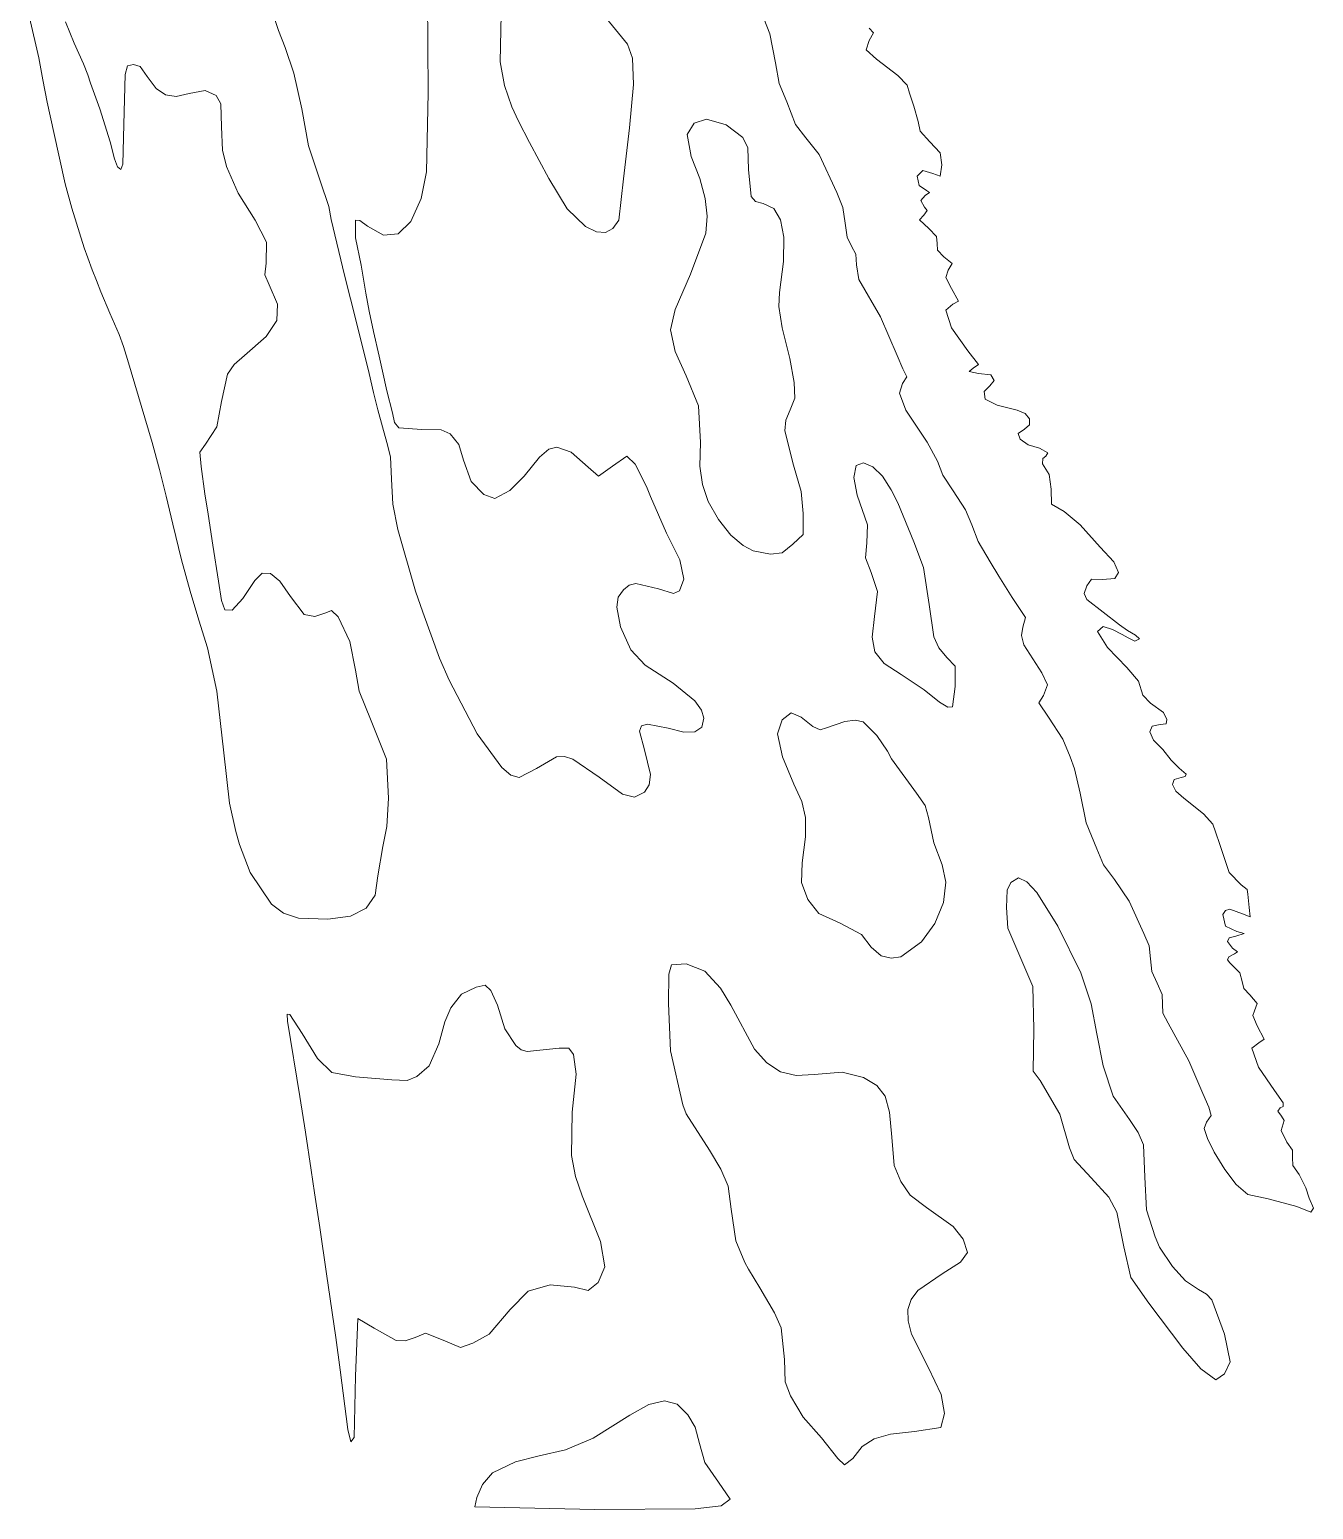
# Model space of a CAD drawing. Header units: inches. Extents: x 0.3 to 45.6, y 0.2 to 33.7.
# Drawn here: x 17.935 to 21.129, y 12.422 to 16.106 of the extents above; entities that cross this region are included whole.
import ezdxf

# ---------------------------------------------------------------- set-up
doc = ezdxf.new("R2010")
doc.units = ezdxf.units.IN
doc.header["$MEASUREMENT"] = 0

msp = doc.modelspace()

# ---------------------------------------------------------------- linework, layer by layer
at = {"color": 7, "linetype": 'Continuous', "lineweight": 15}
for p, q in [((18.9244, 16.2612), (18.9266, 15.9489)), ((19.1064, 16.0259), (19.1097, 16.1839)), ((17.9581, 16.036), (17.9353, 16.1362)), ((19.7773, 16.0957), (19.7543, 16.1528)), ((18.0243, 16.1251), (18.0463, 16.0723)), ((18.5546, 16.1037), (18.5464, 16.1288)), ((18.5708, 16.0612), (18.5546, 16.1037)), ((19.371, 16.1334), (19.4227, 16.0695)), ((20.0345, 16.0982), (20.0239, 16.0787)), ((20.0242, 16.1099), (20.0345, 16.0982)), ((18.0463, 16.0723), (18.0691, 16.0212)), ((18.5931, 15.9973), (18.5708, 16.0612)), ((19.4227, 16.0695), (19.4354, 16.0352)), ((19.7912, 16.0235), (19.7773, 16.0957)), ((20.0239, 16.0787), (20.0169, 16.0554)), ((17.9686, 15.9806), (17.9581, 16.036)), ((19.1166, 15.967), (19.1064, 16.0259)), ((19.4354, 16.0352), (19.4375, 15.9695)), ((20.0169, 16.0554), (20.0425, 16.0323)), ((20.0425, 16.0323), (20.095, 15.9916)), ((18.0691, 16.0212), (18.0798, 15.9934)), ((18.0798, 15.9934), (18.0869, 15.9723)), ((18.17, 15.8694), (18.173, 15.9945)), ((18.173, 15.9945), (18.1789, 16.0157)), ((18.1789, 16.0157), (18.1936, 16.0195)), ((18.1936, 16.0195), (18.2104, 16.0141)), ((18.2104, 16.0141), (18.2281, 15.9894)), ((18.2281, 15.9894), (18.25, 15.9598)), ((18.6128, 15.909), (18.5931, 15.9973)), ((19.8002, 15.9715), (19.7912, 16.0235)), ((20.095, 15.9916), (20.1186, 15.9673)), ((17.9793, 15.9252), (17.9686, 15.9806)), ((18.0869, 15.9723), (18.1099, 15.9084)), ((18.25, 15.9598), (18.2732, 15.9435)), ((18.3325, 15.9471), (18.3725, 15.9548)), ((18.3725, 15.9548), (18.3994, 15.942)), ((19.1354, 15.9139), (19.1166, 15.967)), ((19.4375, 15.9695), (19.4276, 15.8612)), ((19.819, 15.9258), (19.8002, 15.9715)), ((20.1186, 15.9673), (20.1242, 15.9476)), ((17.9957, 15.8501), (17.9793, 15.9252)), ((18.2732, 15.9435), (18.2999, 15.9395)), ((18.2999, 15.9395), (18.3325, 15.9471)), ((18.3994, 15.942), (18.4111, 15.921)), ((18.4111, 15.921), (18.4131, 15.8642)), ((18.9266, 15.9489), (18.9224, 15.7516)), ((19.1513, 15.8778), (19.1354, 15.9139)), ((19.8408, 15.87), (19.819, 15.9258)), ((20.1242, 15.9476), (20.1353, 15.9152)), ((20.1353, 15.9152), (20.1464, 15.8773)), ((18.1099, 15.9084), (18.136, 15.8264)), ((18.6289, 15.8163), (18.6128, 15.909)), ((19.1793, 15.8251), (19.1513, 15.8778)), ((19.589, 15.8729), (19.6198, 15.8834)), ((19.6198, 15.8834), (19.6686, 15.8691)), ((20.1464, 15.8773), (20.151, 15.853)), ((18.0241, 15.7223), (17.9957, 15.8501)), ((18.1674, 15.771), (18.17, 15.8694)), ((18.4131, 15.8642), (18.4155, 15.806)), ((19.4276, 15.8612), (19.4128, 15.7345)), ((19.5716, 15.8445), (19.589, 15.8729)), ((19.5816, 15.7899), (19.5716, 15.8445)), ((19.6686, 15.8691), (19.7099, 15.8371)), ((19.8665, 15.8366), (19.8408, 15.87)), ((20.151, 15.853), (20.1754, 15.8267)), ((18.136, 15.8264), (18.1464, 15.7844)), ((18.4155, 15.806), (18.425, 15.7654)), ((18.6583, 15.7299), (18.6289, 15.8163)), ((19.2268, 15.7355), (19.1793, 15.8251)), ((19.7099, 15.8371), (19.722, 15.8121)), ((19.722, 15.8121), (19.7242, 15.7575)), ((19.9001, 15.7951), (19.8665, 15.8366)), ((20.1754, 15.8267), (20.2005, 15.7993)), ((18.1464, 15.7844), (18.1539, 15.7642)), ((18.1623, 15.7581), (18.1674, 15.771)), ((19.6024, 15.7356), (19.5816, 15.7899)), ((19.9433, 15.7001), (19.9001, 15.7951)), ((20.2005, 15.7993), (20.2049, 15.7694)), ((20.2049, 15.7694), (20.2011, 15.7411)), ((18.1539, 15.7642), (18.1623, 15.7581)), ((18.425, 15.7654), (18.4539, 15.6989)), ((18.6797, 15.666), (18.6583, 15.7299)), ((18.9224, 15.7516), (18.9099, 15.6855)), ((19.2724, 15.6598), (19.2268, 15.7355)), ((19.4128, 15.7345), (19.4013, 15.6317)), ((19.6162, 15.6854), (19.6024, 15.7356)), ((19.7242, 15.7575), (19.7302, 15.6909)), ((20.158, 15.7555), (20.1431, 15.7415)), ((20.1431, 15.7415), (20.1483, 15.7179)), ((20.1828, 15.7475), (20.158, 15.7555)), ((20.2011, 15.7411), (20.1828, 15.7475)), ((18.0405, 15.6612), (18.0241, 15.7223)), ((18.4539, 15.6989), (18.4961, 15.6313)), ((19.9584, 15.6632), (19.9433, 15.7001)), ((20.1483, 15.7179), (20.1667, 15.7056)), ((20.1631, 15.6929), (20.1523, 15.6805)), ((20.1739, 15.7005), (20.1631, 15.6929)), ((20.1667, 15.7056), (20.1739, 15.7005)), ((18.0714, 15.5631), (18.0405, 15.6612)), ((18.6858, 15.6334), (18.6797, 15.666)), ((18.9099, 15.6855), (18.884, 15.6286)), ((19.3186, 15.616), (19.2724, 15.6598)), ((19.6214, 15.6413), (19.6162, 15.6854)), ((19.7302, 15.6909), (19.7412, 15.6785)), ((19.7412, 15.6785), (19.7606, 15.6729)), ((19.7606, 15.6729), (19.7867, 15.6604)), ((19.7867, 15.6604), (19.8037, 15.6327)), ((19.9644, 15.6245), (19.9584, 15.6632)), ((20.1523, 15.6805), (20.1616, 15.6637)), ((20.1616, 15.6637), (20.1682, 15.6559)), ((18.4961, 15.6313), (18.5251, 15.5772)), ((18.7189, 15.4945), (18.6858, 15.6334)), ((18.746, 15.6315), (18.7463, 15.5877)), ((18.7568, 15.6311), (18.746, 15.6315)), ((18.7759, 15.6169), (18.7568, 15.6311)), ((18.884, 15.6286), (18.8524, 15.5979)), ((19.4013, 15.6317), (19.3861, 15.6105)), ((19.6178, 15.5995), (19.6214, 15.6413)), ((19.8037, 15.6327), (19.8115, 15.589)), ((19.9693, 15.5897), (19.9644, 15.6245)), ((20.1602, 15.6444), (20.1492, 15.6322)), ((20.1492, 15.6322), (20.1728, 15.6112)), ((20.1682, 15.6559), (20.1602, 15.6444)), ((18.7463, 15.5877), (18.7601, 15.5195)), ((18.8161, 15.5939), (18.7759, 15.6169)), ((18.8524, 15.5979), (18.8161, 15.5939)), ((19.3457, 15.6028), (19.3186, 15.616)), ((19.3186, 15.616), (19.3186, 15.616)), ((19.3679, 15.6009), (19.3457, 15.6028)), ((19.3861, 15.6105), (19.3679, 15.6009)), ((19.5797, 15.4973), (19.6178, 15.5995)), ((19.8115, 15.589), (19.8106, 15.5286)), ((19.9803, 15.5671), (19.9693, 15.5897)), ((20.1728, 15.6112), (20.1917, 15.591)), ((20.1917, 15.591), (20.1931, 15.5738)), ((18.0799, 15.5381), (18.0714, 15.5631)), ((18.5251, 15.5772), (18.5241, 15.5245)), ((19.9907, 15.547), (19.9803, 15.5671)), ((19.9924, 15.5207), (19.9907, 15.547)), ((20.1931, 15.5738), (20.194, 15.5573)), ((20.194, 15.5573), (20.21, 15.5406)), ((18.0908, 15.5084), (18.0799, 15.5381)), ((18.5241, 15.5245), (18.5208, 15.4952)), ((18.7601, 15.5195), (18.7716, 15.4501)), ((19.8106, 15.5286), (19.8013, 15.4516)), ((19.9984, 15.4836), (19.9924, 15.5207)), ((20.21, 15.5406), (20.2302, 15.524)), ((20.2302, 15.524), (20.2206, 15.5073)), ((18.1018, 15.4812), (18.0908, 15.5084)), ((18.1124, 15.4534), (18.1018, 15.4812)), ((18.5208, 15.4952), (18.5313, 15.4707)), ((18.7337, 15.4362), (18.7189, 15.4945)), ((19.5412, 15.4094), (19.5797, 15.4973)), ((20.0521, 15.3906), (19.9984, 15.4836)), ((20.2206, 15.5073), (20.2146, 15.4891)), ((20.2146, 15.4891), (20.2287, 15.4619)), ((18.1353, 15.4001), (18.1124, 15.4534)), ((18.5313, 15.4707), (18.5523, 15.4226)), ((18.7467, 15.3835), (18.7337, 15.4362)), ((18.7716, 15.4501), (18.7802, 15.4049)), ((19.8013, 15.4516), (19.799, 15.4168)), ((20.2287, 15.4619), (20.2464, 15.4304)), ((18.1582, 15.3467), (18.1353, 15.4001)), ((18.5523, 15.4226), (18.5507, 15.382)), ((18.7802, 15.4049), (18.791, 15.3549)), ((19.5298, 15.3588), (19.5412, 15.4094)), ((19.799, 15.4168), (19.8075, 15.3638)), ((20.2324, 15.4222), (20.2149, 15.408)), ((20.2149, 15.408), (20.229, 15.3635)), ((20.2464, 15.4304), (20.2324, 15.4222)), ((18.5507, 15.382), (18.524, 15.3417)), ((18.7804, 15.2501), (18.7467, 15.3835)), ((19.8075, 15.3638), (19.8268, 15.2873)), ((20.0938, 15.2945), (20.0521, 15.3906)), ((20.229, 15.3635), (20.2693, 15.3065)), ((18.1686, 15.3171), (18.1582, 15.3467)), ((18.524, 15.3417), (18.4696, 15.2946)), ((18.791, 15.3549), (18.805, 15.293)), ((19.5418, 15.3048), (19.5298, 15.3588)), ((18.1789, 15.2844), (18.1686, 15.3171)), ((18.4696, 15.2946), (18.4446, 15.2722)), ((18.805, 15.293), (18.8131, 15.2555)), ((19.5689, 15.2442), (19.5418, 15.3048)), ((20.1082, 15.2618), (20.0938, 15.2945)), ((20.2693, 15.3065), (20.2964, 15.2726)), ((18.2405, 15.0778), (18.1789, 15.2844)), ((18.4446, 15.2722), (18.428, 15.248)), ((18.8131, 15.2555), (18.8238, 15.207)), ((19.8268, 15.2873), (19.8379, 15.2278)), ((20.118, 15.2417), (20.1082, 15.2618)), ((20.2825, 15.2635), (20.2725, 15.2549)), ((20.2725, 15.2549), (20.2963, 15.2501)), ((20.2964, 15.2726), (20.2825, 15.2635)), ((18.428, 15.248), (18.4128, 15.1804)), ((18.7909, 15.2026), (18.7804, 15.2501)), ((19.5995, 15.1693), (19.5689, 15.2442)), ((19.8379, 15.2278), (19.8388, 15.1885)), ((20.0992, 15.2007), (20.1073, 15.2249)), ((20.1073, 15.2249), (20.118, 15.2417)), ((20.2963, 15.2501), (20.3265, 15.2467)), ((20.3245, 15.2196), (20.3105, 15.2051)), ((20.335, 15.2329), (20.3245, 15.2196)), ((20.3265, 15.2467), (20.335, 15.2329)), ((18.4128, 15.1804), (18.4014, 15.1175)), ((18.802, 15.1597), (18.7909, 15.2026)), ((18.8238, 15.207), (18.8381, 15.152)), ((19.8388, 15.1885), (19.8274, 15.1595)), ((20.1156, 15.1583), (20.0992, 15.2007)), ((20.3105, 15.2051), (20.313, 15.1862)), ((20.313, 15.1862), (20.3428, 15.1713)), ((18.8131, 15.1171), (18.802, 15.1597)), ((18.8381, 15.152), (18.8434, 15.1278)), ((19.6041, 15.0778), (19.5995, 15.1693)), ((19.8274, 15.1595), (19.8167, 15.1339)), ((20.1686, 15.0786), (20.1156, 15.1583)), ((20.3428, 15.1713), (20.3922, 15.1586)), ((20.3922, 15.1586), (20.412, 15.1504)), ((20.412, 15.1504), (20.4229, 15.1367)), ((18.4014, 15.1175), (18.373, 15.0742)), ((18.8242, 15.0778), (18.8131, 15.1171)), ((18.8434, 15.1278), (18.8537, 15.115)), ((18.8537, 15.115), (18.9113, 15.1103)), ((18.9113, 15.1103), (18.9596, 15.1097)), ((18.9596, 15.1097), (18.9814, 15.1)), ((19.8167, 15.1339), (19.8143, 15.107)), ((19.8143, 15.107), (19.8359, 15.0215)), ((20.4108, 15.1114), (20.3944, 15.1003)), ((20.4231, 15.1221), (20.4108, 15.1114)), ((20.4229, 15.1367), (20.4231, 15.1221)), ((18.2582, 15.0112), (18.2405, 15.0778)), ((18.373, 15.0742), (18.3591, 15.0541)), ((18.833, 15.0427), (18.8242, 15.0778)), ((18.9814, 15.1), (19.0036, 15.0732)), ((19.0036, 15.0732), (19.0152, 15.0343)), ((19.2269, 15.0618), (19.2471, 15.0667)), ((19.2471, 15.0667), (19.2824, 15.0545)), ((19.6032, 15.0196), (19.6041, 15.0778)), ((20.194, 15.0314), (20.1686, 15.0786)), ((20.3944, 15.1003), (20.3996, 15.0866)), ((20.3996, 15.0866), (20.4193, 15.0725)), ((20.4193, 15.0725), (20.4478, 15.0644)), ((18.3591, 15.0541), (18.3622, 15.0186)), ((18.8354, 14.9873), (18.833, 15.0427)), ((19.0152, 15.0343), (19.0339, 14.9811)), ((19.1658, 14.9944), (19.2038, 15.0416)), ((19.2038, 15.0416), (19.2269, 15.0618)), ((19.2824, 15.0545), (19.3249, 15.0165)), ((19.3853, 15.0195), (19.4208, 15.0445)), ((19.4208, 15.0445), (19.4416, 15.0244)), ((20.2073, 14.9968), (20.194, 15.0314)), ((20.4478, 15.0644), (20.4686, 15.0526)), ((20.456, 15.0387), (20.4555, 15.0253)), ((20.4637, 15.0445), (20.456, 15.0387)), ((20.4686, 15.0526), (20.4637, 15.0445)), ((18.275, 14.9445), (18.2582, 15.0112)), ((18.3622, 15.0186), (18.3716, 14.9501)), ((19.1297, 14.959), (19.1658, 14.9944)), ((19.3249, 15.0165), (19.3511, 14.9945)), ((19.3511, 14.9945), (19.3853, 15.0195)), ((19.4416, 15.0244), (19.4605, 14.9889)), ((19.6092, 14.9733), (19.6032, 15.0196)), ((19.8359, 15.0215), (19.8547, 14.9559)), ((19.9858, 14.9908), (19.992, 15.0212)), ((19.992, 15.0212), (20.0103, 15.0273)), ((20.0103, 15.0273), (20.0332, 15.0176)), ((20.0332, 15.0176), (20.0572, 14.9945)), ((20.0572, 14.9945), (20.0788, 14.9606)), ((20.2333, 14.9579), (20.2073, 14.9968)), ((20.4555, 15.0253), (20.4721, 14.9984)), ((20.4721, 14.9984), (20.4766, 14.9623)), ((18.8387, 14.9247), (18.8354, 14.9873)), ((19.0339, 14.9811), (19.0655, 14.9486)), ((19.0924, 14.939), (19.1297, 14.959)), ((19.4605, 14.9889), (19.4721, 14.9641)), ((19.4721, 14.9641), (19.4797, 14.944)), ((19.6239, 14.9315), (19.6092, 14.9733)), ((19.9944, 14.9473), (19.9858, 14.9908)), ((20.0788, 14.9606), (20.0958, 14.9278)), ((20.2639, 14.9103), (20.2333, 14.9579)), ((20.4766, 14.9623), (20.4781, 14.9247)), ((18.2917, 14.8751), (18.275, 14.9445)), ((18.3716, 14.9501), (18.3799, 14.9001)), ((18.8518, 14.8612), (18.8387, 14.9247)), ((19.0655, 14.9486), (19.0924, 14.939)), ((19.4797, 14.944), (19.5199, 14.8528)), ((19.6491, 14.8862), (19.6239, 14.9315)), ((19.8547, 14.9559), (19.8595, 14.9011)), ((20.0203, 14.8732), (19.9944, 14.9473)), ((20.0958, 14.9278), (20.1354, 14.8306)), ((20.4781, 14.9247), (20.5092, 14.906)), ((18.3799, 14.9001), (18.3909, 14.8223)), ((19.68, 14.8476), (19.6491, 14.8862)), ((19.8595, 14.9011), (19.8603, 14.8494)), ((20.2797, 14.8734), (20.2639, 14.9103)), ((20.5092, 14.906), (20.5487, 14.873)), ((18.3136, 14.7862), (18.2917, 14.8751)), ((18.8957, 14.7084), (18.8518, 14.8612)), ((19.5199, 14.8528), (19.553, 14.7862)), ((19.7103, 14.8215), (19.68, 14.8476)), ((19.8603, 14.8494), (19.8342, 14.8247)), ((20.0183, 14.8282), (20.0203, 14.8732)), ((20.2949, 14.8315), (20.2797, 14.8734)), ((20.5487, 14.873), (20.5988, 14.8179)), ((18.3909, 14.8223), (18.4051, 14.7326)), ((19.7353, 14.8082), (19.7103, 14.8215)), ((19.8342, 14.8247), (19.8076, 14.8038)), ((20.0149, 14.7913), (20.0183, 14.8282)), ((20.1354, 14.8306), (20.1591, 14.7669)), ((20.3253, 14.7815), (20.2949, 14.8315)), ((20.5988, 14.8179), (20.6325, 14.7812)), ((18.3346, 14.7084), (18.3136, 14.7862)), ((19.553, 14.7862), (19.5626, 14.738)), ((19.7787, 14.8001), (19.7353, 14.8082)), ((19.8076, 14.8038), (19.7787, 14.8001)), ((20.0291, 14.7543), (20.0149, 14.7913)), ((20.3464, 14.7454), (20.3253, 14.7815)), ((20.6325, 14.7812), (20.6447, 14.7547)), ((18.4953, 14.7348), (18.514, 14.7526)), ((18.514, 14.7526), (18.5348, 14.752)), ((18.5348, 14.752), (18.5582, 14.7328)), ((19.5626, 14.738), (19.5524, 14.7088)), ((20.0452, 14.7072), (20.0291, 14.7543)), ((20.1591, 14.7669), (20.1732, 14.6753)), ((20.3798, 14.6921), (20.3464, 14.7454)), ((20.5773, 14.7376), (20.5655, 14.721)), ((20.6047, 14.7373), (20.5773, 14.7376)), ((20.6355, 14.7397), (20.6047, 14.7373)), ((20.6447, 14.7547), (20.6355, 14.7397)), ((18.3565, 14.6362), (18.3346, 14.7084)), ((18.4051, 14.7326), (18.4131, 14.6847)), ((18.4658, 14.69), (18.4953, 14.7348)), ((18.5582, 14.7328), (18.5848, 14.6947)), ((18.9134, 14.6556), (18.8957, 14.7084)), ((19.4126, 14.7116), (19.3995, 14.6934)), ((19.4272, 14.723), (19.4126, 14.7116)), ((19.4437, 14.727), (19.4272, 14.723)), ((19.5, 14.7135), (19.4437, 14.727)), ((19.5373, 14.7025), (19.5, 14.7135)), ((19.5524, 14.7088), (19.5373, 14.7025)), ((20.0372, 14.6448), (20.0452, 14.7072)), ((20.5655, 14.721), (20.559, 14.7024)), ((20.559, 14.7024), (20.5657, 14.6872)), ((18.4131, 14.6847), (18.4209, 14.6618)), ((18.4209, 14.6618), (18.4395, 14.6604)), ((18.4395, 14.6604), (18.4658, 14.69)), ((18.5848, 14.6947), (18.6184, 14.6501)), ((19.3995, 14.6934), (19.3964, 14.6685)), ((19.3964, 14.6685), (19.4055, 14.6191)), ((20.1732, 14.6753), (20.1846, 14.5948)), ((20.4131, 14.6425), (20.3798, 14.6921)), ((20.5657, 14.6872), (20.6469, 14.6246)), ((18.3775, 14.5667), (18.3565, 14.6362)), ((18.6184, 14.6501), (18.6452, 14.6449)), ((18.6452, 14.6449), (18.6722, 14.6539)), ((18.6722, 14.6539), (18.6868, 14.6596)), ((18.6868, 14.6596), (18.7026, 14.6442)), ((18.7026, 14.6442), (18.7319, 14.5824)), ((18.955, 14.5417), (18.9134, 14.6556)), ((20.0312, 14.5939), (20.0372, 14.6448)), ((20.4064, 14.6185), (20.4131, 14.6425)), ((20.6469, 14.6246), (20.6672, 14.6101)), ((19.4055, 14.6191), (19.4314, 14.562)), ((20.0384, 14.5571), (20.0312, 14.5939)), ((20.1846, 14.5948), (20.1977, 14.5674)), ((20.4031, 14.5977), (20.4064, 14.6185)), ((20.4089, 14.5741), (20.4031, 14.5977)), ((20.6065, 14.6202), (20.5924, 14.6075)), ((20.5924, 14.6075), (20.6172, 14.5679)), ((20.6293, 14.6124), (20.6065, 14.6202)), ((20.6538, 14.6001), (20.6293, 14.6124)), ((20.6686, 14.5917), (20.6538, 14.6001)), ((20.6672, 14.6101), (20.6867, 14.5983)), ((20.6854, 14.5836), (20.6686, 14.5917)), ((20.6964, 14.5891), (20.6854, 14.5836)), ((20.6867, 14.5983), (20.6964, 14.5891)), ((18.4012, 14.459), (18.3775, 14.5667)), ((18.7319, 14.5824), (18.7464, 14.5111)), ((19.4314, 14.562), (19.4667, 14.5239)), ((20.0617, 14.5281), (20.0384, 14.5571)), ((20.1977, 14.5674), (20.2176, 14.5429)), ((20.4533, 14.5051), (20.4089, 14.5741)), ((20.6172, 14.5679), (20.6654, 14.5184)), ((18.979, 14.4862), (18.955, 14.5417)), ((19.4667, 14.5239), (19.5364, 14.4787)), ((20.1041, 14.5004), (20.0617, 14.5281)), ((20.2176, 14.5429), (20.2381, 14.5218)), ((20.2381, 14.5218), (20.2381, 14.4707)), ((20.6654, 14.5184), (20.6939, 14.484)), ((18.7464, 14.5111), (18.755, 14.4592)), ((19.0488, 14.3528), (18.979, 14.4862)), ((19.5364, 14.4787), (19.5905, 14.4352)), ((20.1607, 14.4628), (20.1041, 14.5004)), ((20.4679, 14.4751), (20.4533, 14.5051)), ((20.6939, 14.484), (20.7046, 14.4489)), ((18.4186, 14.3056), (18.4012, 14.459)), ((18.755, 14.4592), (18.7855, 14.3856)), ((20.1992, 14.4321), (20.1607, 14.4628)), ((20.2381, 14.4707), (20.2318, 14.4201)), ((20.4464, 14.4301), (20.4575, 14.4485)), ((20.4575, 14.4485), (20.4679, 14.4751)), ((20.7046, 14.4489), (20.7242, 14.4296)), ((19.5905, 14.4352), (19.607, 14.412)), ((19.607, 14.412), (19.6131, 14.3918)), ((19.8074, 14.3876), (19.8302, 14.4053)), ((19.8302, 14.4053), (19.8549, 14.3943)), ((20.2201, 14.4196), (20.1992, 14.4321)), ((20.2318, 14.4201), (20.2201, 14.4196)), ((20.4705, 14.3948), (20.4464, 14.4301)), ((20.7242, 14.4296), (20.7567, 14.4063)), ((20.7567, 14.4063), (20.7644, 14.3889)), ((18.7855, 14.3856), (18.8231, 14.2897)), ((19.4578, 14.3725), (19.453, 14.3597)), ((19.473, 14.3768), (19.4578, 14.3725)), ((19.5244, 14.3671), (19.473, 14.3768)), ((19.5629, 14.3573), (19.5244, 14.3671)), ((19.6074, 14.3697), (19.5906, 14.3582)), ((19.6131, 14.3918), (19.6074, 14.3697)), ((19.7964, 14.3528), (19.8074, 14.3876)), ((19.8549, 14.3943), (19.8841, 14.3713)), ((19.8841, 14.3713), (19.9025, 14.3626)), ((19.9025, 14.3626), (19.9178, 14.368)), ((19.9178, 14.368), (19.9635, 14.3834)), ((19.9635, 14.3834), (19.989, 14.3866)), ((19.989, 14.3866), (20.0093, 14.3826)), ((20.0093, 14.3826), (20.0435, 14.3491)), ((20.5056, 14.3393), (20.4705, 14.3948)), ((20.7279, 14.3721), (20.7223, 14.3577)), ((20.7484, 14.3764), (20.7279, 14.3721)), ((20.7627, 14.3776), (20.7484, 14.3764)), ((20.7644, 14.3889), (20.7627, 14.3776)), ((19.1098, 14.2694), (19.0488, 14.3528)), ((19.453, 14.3597), (19.4655, 14.3132)), ((19.5906, 14.3582), (19.5629, 14.3573)), ((19.8086, 14.2956), (19.7964, 14.3528)), ((20.0435, 14.3491), (20.0695, 14.31)), ((20.5242, 14.2955), (20.5056, 14.3393)), ((20.7223, 14.3577), (20.7312, 14.3369)), ((20.7312, 14.3369), (20.7544, 14.3138)), ((18.4328, 14.1804), (18.4186, 14.3056)), ((19.2464, 14.2953), (19.1962, 14.2665)), ((19.266, 14.2965), (19.2464, 14.2953)), ((19.2865, 14.29), (19.266, 14.2965)), ((19.4655, 14.3132), (19.4804, 14.2513)), ((19.8366, 14.2277), (19.8086, 14.2956)), ((20.0695, 14.31), (20.0797, 14.2905)), ((20.5346, 14.266), (20.5242, 14.2955)), ((20.7544, 14.3138), (20.7752, 14.2871)), ((18.8231, 14.2897), (18.8281, 14.1925)), ((19.1329, 14.2504), (19.1098, 14.2694)), ((19.1962, 14.2665), (19.1531, 14.2445)), ((19.352, 14.2447), (19.2865, 14.29)), ((20.0797, 14.2905), (20.1419, 14.2051)), ((20.5489, 14.2056), (20.5346, 14.266)), ((20.7752, 14.2871), (20.795, 14.2671)), ((20.795, 14.2671), (20.8125, 14.2524)), ((19.1531, 14.2445), (19.1329, 14.2504)), ((19.4103, 14.2025), (19.352, 14.2447)), ((19.4765, 14.2263), (19.465, 14.2081)), ((19.4804, 14.2513), (19.4765, 14.2263)), ((19.8564, 14.1846), (19.8366, 14.2277)), ((20.7829, 14.2395), (20.7785, 14.2269)), ((20.7785, 14.2269), (20.7868, 14.2102)), ((20.8003, 14.2445), (20.7829, 14.2395)), ((20.8103, 14.2467), (20.8003, 14.2445)), ((20.8125, 14.2524), (20.8103, 14.2467)), ((18.8281, 14.1925), (18.8237, 14.1221)), ((19.4406, 14.1954), (19.4103, 14.2025)), ((19.4103, 14.2025), (19.4103, 14.2025)), ((19.465, 14.2081), (19.4406, 14.1954)), ((19.8658, 14.1444), (19.8564, 14.1846)), ((20.1419, 14.2051), (20.1638, 14.1747)), ((20.5639, 14.1311), (20.5489, 14.2056)), ((20.7868, 14.2102), (20.8071, 14.1932)), ((20.8071, 14.1932), (20.8561, 14.1536)), ((18.4486, 14.11), (18.4328, 14.1804)), ((20.1638, 14.1747), (20.1716, 14.1443)), ((20.8561, 14.1536), (20.8793, 14.1283)), ((18.4575, 14.0778), (18.4486, 14.11)), ((18.8237, 14.1221), (18.814, 14.0723)), ((19.8658, 14.0969), (19.8658, 14.1444)), ((20.1716, 14.1443), (20.1851, 14.0817)), ((20.5902, 14.0667), (20.5639, 14.1311)), ((20.8793, 14.1283), (20.8854, 14.109)), ((20.8854, 14.109), (20.8964, 14.0778)), ((18.484, 14.0079), (18.4575, 14.0778)), ((18.814, 14.0723), (18.802, 13.9993)), ((19.8577, 14.0317), (19.8658, 14.0969)), ((20.1851, 14.0817), (20.2053, 14.0267)), ((20.8964, 14.0778), (20.9074, 14.0452)), ((20.6074, 14.0268), (20.5902, 14.0667)), ((20.9074, 14.0452), (20.9194, 14.0079)), ((18.5374, 13.9287), (18.484, 14.0079)), ((18.802, 13.9993), (18.7949, 13.9516)), ((19.8554, 13.983), (19.8577, 14.0317)), ((20.2053, 14.0267), (20.2152, 13.9839)), ((20.6344, 13.9906), (20.6074, 14.0268)), ((20.9194, 14.0079), (20.9499, 13.9774)), ((19.8715, 13.9403), (19.8554, 13.983)), ((20.2152, 13.9839), (20.2087, 13.9329)), ((20.3658, 13.9203), (20.3678, 13.9637)), ((20.3678, 13.9637), (20.3764, 13.9828)), ((20.3764, 13.9828), (20.3959, 13.9943)), ((20.3959, 13.9943), (20.4162, 13.9844)), ((20.4162, 13.9844), (20.4416, 13.9583)), ((20.6711, 13.9362), (20.6344, 13.9906)), ((20.9499, 13.9774), (20.9648, 13.9653)), ((20.9648, 13.9653), (20.9665, 13.9536)), ((18.5666, 13.9067), (18.5374, 13.9287)), ((18.7949, 13.9516), (18.7728, 13.9186)), ((19.8992, 13.9056), (19.8715, 13.9403)), ((20.2087, 13.9329), (20.1876, 13.8809)), ((20.4416, 13.9583), (20.4938, 13.8739)), ((20.7074, 13.8556), (20.6711, 13.9362)), ((20.9665, 13.9536), (20.9697, 13.9209)), ((18.6047, 13.8938), (18.5666, 13.9067)), ((18.677, 13.8913), (18.6047, 13.8938)), ((18.734, 13.899), (18.677, 13.8913)), ((18.7728, 13.9186), (18.734, 13.899)), ((19.952, 13.8814), (19.8992, 13.9056)), ((20.3694, 13.8692), (20.3658, 13.9203)), ((20.9105, 13.9131), (20.9044, 13.9034)), ((20.9044, 13.9034), (20.911, 13.8743)), ((20.9216, 13.9167), (20.9105, 13.9131)), ((20.9528, 13.905), (20.9216, 13.9167)), ((20.972, 13.8975), (20.9528, 13.905)), ((20.9697, 13.9209), (20.972, 13.8975)), ((20.0047, 13.8531), (19.952, 13.8814)), ((20.0292, 13.8219), (20.0047, 13.8531)), ((20.1876, 13.8809), (20.1539, 13.8351)), ((20.3915, 13.8167), (20.3694, 13.8692)), ((20.4938, 13.8739), (20.5505, 13.7584)), ((20.7207, 13.8248), (20.7074, 13.8556)), ((20.911, 13.8743), (20.9387, 13.8612)), ((20.957, 13.8559), (20.9367, 13.849)), ((20.9387, 13.8612), (20.957, 13.8559)), ((20.0542, 13.7999), (20.0292, 13.8219)), ((20.1539, 13.8351), (20.1025, 13.7979)), ((20.4311, 13.7243), (20.3915, 13.8167)), ((20.7242, 13.793), (20.7207, 13.8248)), ((20.92, 13.8454), (20.9158, 13.8362)), ((20.9158, 13.8362), (20.9283, 13.8196)), ((20.9367, 13.849), (20.92, 13.8454)), ((20.9283, 13.8196), (20.9404, 13.8103)), ((19.5259, 13.7548), (19.5325, 13.7778)), ((19.5325, 13.7778), (19.5689, 13.7804)), ((19.5689, 13.7804), (19.615, 13.7624)), ((20.0786, 13.7943), (20.0542, 13.7999)), ((20.1025, 13.7979), (20.0786, 13.7943)), ((20.7275, 13.7616), (20.7242, 13.793)), ((20.919, 13.7978), (20.9157, 13.79)), ((20.9157, 13.79), (20.9215, 13.7825)), ((20.9332, 13.8056), (20.919, 13.7978)), ((20.9215, 13.7825), (20.9466, 13.7582)), ((20.9404, 13.8103), (20.9332, 13.8056)), ((19.5246, 13.6813), (19.5259, 13.7548)), ((19.615, 13.7624), (19.6546, 13.7197)), ((20.5505, 13.7584), (20.5765, 13.6812)), ((20.7405, 13.7319), (20.7275, 13.7616)), ((20.9466, 13.7582), (20.952, 13.7368)), ((18.9836, 13.6706), (19.0102, 13.7045)), ((19.0102, 13.7045), (19.0465, 13.7223)), ((19.0465, 13.7223), (19.0687, 13.727)), ((19.0687, 13.727), (19.0832, 13.7137)), ((19.0832, 13.7137), (19.0995, 13.6778)), ((19.6546, 13.7197), (19.6797, 13.6778)), ((20.434, 13.618), (20.4311, 13.7243)), ((20.7531, 13.7041), (20.7405, 13.7319)), ((20.7538, 13.6804), (20.7531, 13.7041)), ((20.952, 13.7368), (20.9559, 13.7188)), ((20.9559, 13.7188), (20.9714, 13.7032)), ((18.9686, 13.6356), (18.9836, 13.6706)), ((19.0995, 13.6778), (19.1175, 13.6187)), ((19.5296, 13.5639), (19.5246, 13.6813)), ((19.6797, 13.6778), (19.7391, 13.5683)), ((20.5765, 13.6812), (20.5908, 13.6064)), ((20.7545, 13.6574), (20.7538, 13.6804)), ((20.9714, 13.7032), (20.9897, 13.682)), ((20.9897, 13.682), (20.9826, 13.6632)), ((18.5758, 13.6547), (18.5829, 13.6543)), ((18.5766, 13.6376), (18.5758, 13.6547)), ((18.6078, 13.4501), (18.5766, 13.6376)), ((18.5829, 13.6543), (18.6134, 13.607)), ((18.9532, 13.5815), (18.9686, 13.6356)), ((20.7678, 13.6327), (20.7545, 13.6574)), ((20.8196, 13.539), (20.7678, 13.6327)), ((20.9826, 13.6632), (20.9783, 13.6515)), ((20.9783, 13.6515), (20.9895, 13.6261)), ((18.6134, 13.607), (18.6515, 13.5446)), ((19.1175, 13.6187), (19.1452, 13.5772)), ((20.4325, 13.5132), (20.434, 13.618)), ((20.5908, 13.6064), (20.606, 13.5267)), ((20.9895, 13.6261), (21.0065, 13.5931)), ((21.0065, 13.5931), (20.9939, 13.5835)), ((18.929, 13.5268), (18.9532, 13.5815)), ((19.1452, 13.5772), (19.1583, 13.5666)), ((19.1583, 13.5666), (19.1732, 13.5624)), ((19.1732, 13.5624), (19.2529, 13.5701)), ((19.2529, 13.5701), (19.2766, 13.5704)), ((19.2766, 13.5704), (19.2883, 13.5551)), ((19.5606, 13.4291), (19.5296, 13.5639)), ((19.7391, 13.5683), (19.7693, 13.5338)), ((20.9939, 13.5835), (20.9765, 13.5703)), ((20.9765, 13.5703), (20.9927, 13.5235)), ((18.6515, 13.5446), (18.6876, 13.5099)), ((18.8986, 13.4997), (18.929, 13.5268)), ((19.2883, 13.5551), (19.2953, 13.5059)), ((19.7693, 13.5338), (19.8037, 13.5117)), ((20.606, 13.5267), (20.6312, 13.4512)), ((20.8545, 13.4578), (20.8196, 13.539)), ((20.9927, 13.5235), (21.0328, 13.4648)), ((18.6876, 13.5099), (18.7464, 13.4994)), ((18.7464, 13.4994), (18.8362, 13.4913)), ((18.8362, 13.4913), (18.875, 13.4901)), ((18.875, 13.4901), (18.8986, 13.4997)), ((19.2953, 13.5059), (19.2851, 13.4112)), ((19.8037, 13.5117), (19.8428, 13.502)), ((19.8428, 13.502), (19.8869, 13.5046)), ((19.8869, 13.5046), (19.957, 13.5107)), ((19.957, 13.5107), (20.0098, 13.4973)), ((20.0098, 13.4973), (20.0431, 13.4773)), ((20.4492, 13.4898), (20.4325, 13.5132)), ((20.4983, 13.4059), (20.4492, 13.4898)), ((18.6218, 13.3612), (18.6078, 13.4501)), ((20.0431, 13.4773), (20.0636, 13.4511)), ((20.0636, 13.4511), (20.0748, 13.4108)), ((20.6312, 13.4512), (20.672, 13.3931)), ((20.869, 13.4234), (20.8545, 13.4578)), ((21.0328, 13.4648), (21.0541, 13.4343)), ((19.2851, 13.4112), (19.2838, 13.3034)), ((19.5686, 13.4074), (19.5606, 13.4291)), ((20.0748, 13.4108), (20.0804, 13.3488)), ((20.8752, 13.403), (20.869, 13.4234)), ((21.0466, 13.4223), (21.0411, 13.4138)), ((21.0411, 13.4138), (21.05, 13.401)), ((21.0541, 13.4255), (21.0466, 13.4223)), ((21.0541, 13.4343), (21.0541, 13.4255)), ((19.6269, 13.3167), (19.5686, 13.4074)), ((20.5221, 13.3223), (20.4983, 13.4059)), ((20.672, 13.3931), (20.6937, 13.3609)), ((20.8578, 13.3703), (20.863, 13.3861)), ((20.863, 13.3861), (20.8752, 13.403)), ((21.0565, 13.39), (21.0494, 13.3659)), ((21.05, 13.401), (21.0565, 13.39)), ((18.6356, 13.2667), (18.6218, 13.3612)), ((20.0804, 13.3488), (20.0866, 13.2787)), ((20.6937, 13.3609), (20.7063, 13.3297)), ((20.8657, 13.3454), (20.8578, 13.3703)), ((20.8823, 13.3112), (20.8657, 13.3454)), ((21.0494, 13.3659), (21.0633, 13.3367)), ((21.0633, 13.3367), (21.0771, 13.3169)), ((19.2838, 13.3034), (19.2938, 13.2509)), ((19.6552, 13.2695), (19.6269, 13.3167)), ((20.5339, 13.2931), (20.5221, 13.3223)), ((20.7063, 13.3297), (20.7099, 13.249)), ((20.9089, 13.2685), (20.8823, 13.3112)), ((21.0771, 13.3169), (21.0774, 13.2979)), ((18.644, 13.2104), (18.6356, 13.2667)), ((19.6734, 13.2271), (19.6552, 13.2695)), ((20.0866, 13.2787), (20.1027, 13.2383)), ((20.5767, 13.2473), (20.5339, 13.2931)), ((20.937, 13.2309), (20.9089, 13.2685)), ((21.0774, 13.2979), (21.0781, 13.2783)), ((21.0781, 13.2783), (21.0936, 13.2556)), ((19.2938, 13.2509), (19.3104, 13.2028)), ((19.6806, 13.1695), (19.6734, 13.2271)), ((20.1027, 13.2383), (20.1258, 13.2049)), ((20.6206, 13.1999), (20.5767, 13.2473)), ((20.7099, 13.249), (20.714, 13.168)), ((20.9658, 13.2059), (20.937, 13.2309)), ((21.0936, 13.2556), (21.1105, 13.223)), ((18.6577, 13.1243), (18.644, 13.2104)), ((19.3104, 13.2028), (19.3556, 13.0889)), ((20.1258, 13.2049), (20.1671, 13.1741)), ((20.6401, 13.1621), (20.6206, 13.1999)), ((21.0168, 13.195), (20.9658, 13.2059)), ((21.0881, 13.1766), (21.0168, 13.195)), ((21.1105, 13.223), (21.1187, 13.1973)), ((21.1187, 13.1973), (21.1293, 13.1721)), ((19.6926, 13.091), (19.6806, 13.1695)), ((20.1671, 13.1741), (20.2329, 13.1268)), ((20.6577, 13.0759), (20.6401, 13.1621)), ((20.714, 13.168), (20.7359, 13.1011)), ((21.1228, 13.1619), (21.0881, 13.1766)), ((21.1293, 13.1721), (21.1228, 13.1619)), ((18.6743, 13.0084), (18.6577, 13.1243)), ((20.2329, 13.1268), (20.258, 13.0947)), ((19.3556, 13.0889), (19.3667, 13.0262)), ((19.7148, 13.037), (19.6926, 13.091)), ((20.258, 13.0947), (20.2686, 13.0615)), ((20.7359, 13.1011), (20.7464, 13.0751)), ((20.2686, 13.0615), (20.2516, 13.0375)), ((20.6747, 12.9995), (20.6577, 13.0759)), ((20.7464, 13.0751), (20.779, 13.0268)), ((18.6969, 12.8501), (18.6743, 13.0084)), ((19.3667, 13.0262), (19.35, 12.9873)), ((19.7242, 13.0201), (19.7148, 13.037)), ((19.7521, 12.9741), (19.7242, 13.0201)), ((20.2057, 13.0083), (20.1455, 12.9675)), ((20.2516, 13.0375), (20.2057, 13.0083)), ((20.779, 13.0268), (20.8114, 12.9915)), ((19.2303, 12.9816), (19.176, 12.9655)), ((19.2908, 12.9757), (19.2303, 12.9816)), ((19.3253, 12.9668), (19.2908, 12.9757)), ((19.35, 12.9873), (19.3253, 12.9668)), ((19.7885, 12.9112), (19.7521, 12.9741)), ((20.1455, 12.9675), (20.1286, 12.9452)), ((20.7202, 12.9355), (20.6747, 12.9995)), ((20.8114, 12.9915), (20.8435, 12.9695)), ((20.8435, 12.9695), (20.8637, 12.9582)), ((19.176, 12.9655), (19.131, 12.9195)), ((20.1286, 12.9452), (20.1204, 12.9203)), ((20.8044, 12.8239), (20.7202, 12.9355)), ((20.8637, 12.9582), (20.8766, 12.9439)), ((20.8766, 12.9439), (20.9083, 12.8584)), ((18.7518, 12.8972), (18.7463, 12.7539)), ((18.7929, 12.8733), (18.7518, 12.8972)), ((19.131, 12.9195), (19.0784, 12.8586)), ((19.8051, 12.8742), (19.7885, 12.9112)), ((20.1204, 12.9203), (20.1208, 12.8918)), ((18.847, 12.843), (18.7929, 12.8733)), ((18.9203, 12.8613), (18.8945, 12.8499)), ((18.964, 12.8434), (18.9203, 12.8613)), ((19.0784, 12.8586), (19.0384, 12.836)), ((19.8131, 12.7958), (19.8051, 12.8742)), ((20.1208, 12.8918), (20.1295, 12.8588)), ((20.1295, 12.8588), (20.1715, 12.7751)), ((20.9083, 12.8584), (20.9221, 12.7895)), ((18.7081, 12.7695), (18.6969, 12.8501)), ((18.87, 12.8422), (18.847, 12.843)), ((18.8945, 12.8499), (18.87, 12.8422)), ((19.0077, 12.8256), (18.964, 12.8434)), ((19.0384, 12.836), (19.0077, 12.8256)), ((20.8494, 12.7725), (20.8044, 12.8239)), ((19.8155, 12.7398), (19.8131, 12.7958)), ((20.9221, 12.7895), (20.9079, 12.7594)), ((18.7273, 12.6209), (18.7081, 12.7695)), ((18.7463, 12.7539), (18.7429, 12.6014)), ((20.1715, 12.7751), (20.2031, 12.7087)), ((20.8868, 12.7445), (20.8494, 12.7725)), ((20.9079, 12.7594), (20.8868, 12.7445)), ((19.8283, 12.7049), (19.8155, 12.7398)), ((19.4285, 12.6567), (19.4762, 12.6835)), ((19.4762, 12.6835), (19.5149, 12.6926)), ((19.5149, 12.6926), (19.5466, 12.6842)), ((19.5466, 12.6842), (19.5732, 12.6581)), ((19.86, 12.6518), (19.8283, 12.7049)), ((20.2031, 12.7087), (20.2118, 12.6612)), ((19.3372, 12.5997), (19.4285, 12.6567)), ((19.5732, 12.6581), (19.5908, 12.6267)), ((19.9053, 12.6001), (19.86, 12.6518)), ((20.2118, 12.6612), (20.2026, 12.6263)), ((18.7342, 12.5906), (18.7273, 12.6209)), ((18.7429, 12.6014), (18.7342, 12.5906)), ((19.2686, 12.5705), (19.3372, 12.5997)), ((19.5908, 12.6267), (19.6016, 12.5866)), ((19.946, 12.5487), (19.9053, 12.6001)), ((20.0775, 12.6098), (20.0362, 12.5982)), ((20.1367, 12.6162), (20.0775, 12.6098)), ((20.2026, 12.6263), (20.1367, 12.6162)), ((19.2032, 12.5556), (19.2686, 12.5705)), ((19.6016, 12.5866), (19.6153, 12.5387)), ((20.0068, 12.5787), (19.9834, 12.5487)), ((20.0362, 12.5982), (20.0068, 12.5787)), ((19.0869, 12.5134), (19.1442, 12.5411)), ((19.1442, 12.5411), (19.2032, 12.5556)), ((19.6153, 12.5387), (19.6495, 12.49)), ((19.9628, 12.5334), (19.946, 12.5487)), ((19.9834, 12.5487), (19.9628, 12.5334)), ((19.0621, 12.4842), (19.0869, 12.5134)), ((19.6495, 12.49), (19.678, 12.4481)), ((19.0433, 12.4283), (19.048, 12.4519)), ((19.048, 12.4519), (19.0621, 12.4842)), ((19.3417, 12.4223), (19.0433, 12.4283)), ((19.5908, 12.4238), (19.3417, 12.4223)), ((19.6558, 12.4315), (19.5908, 12.4238)), ((19.678, 12.4481), (19.6558, 12.4315))]:
    msp.add_line(p, q, dxfattribs=at)

doc.saveas('drawing.dxf')
